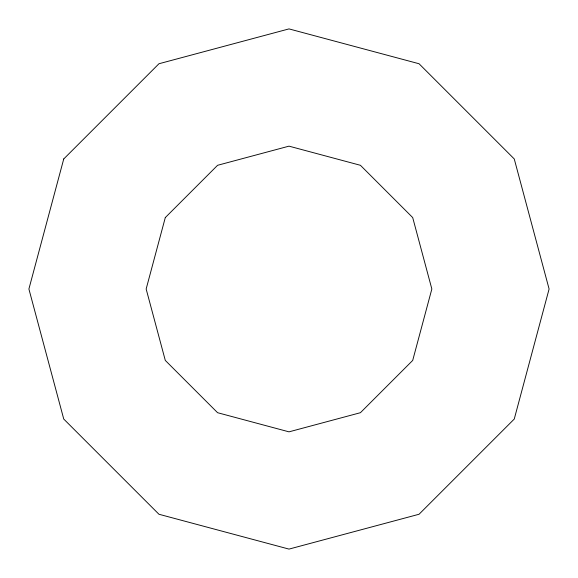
<?xml version="1.0" encoding="UTF-8"?>
<svg xmlns="http://www.w3.org/2000/svg" width="578" height="578" viewBox="0 0 578 578"><rect width="100%" height="100%" fill="white"/><g stroke="black" fill="none" stroke-linecap="round" stroke-linejoin="round"><path stroke-width="0.87" d="M63.746 158.95L28.9 289L63.746 419.05L158.95 514.254L289 549.1L419.05 514.254L514.254 419.05L549.1 289L514.254 158.95L419.05 63.746L289 28.9L158.95 63.746L63.746 158.95M165.294 217.581L146.155 289L165.294 360.419L217.581 412.706L289 431.845L360.419 412.706L412.706 360.419L431.845 289L412.706 217.581L360.419 165.294L289 146.155L217.581 165.294L165.294 217.581"/></g></svg>
